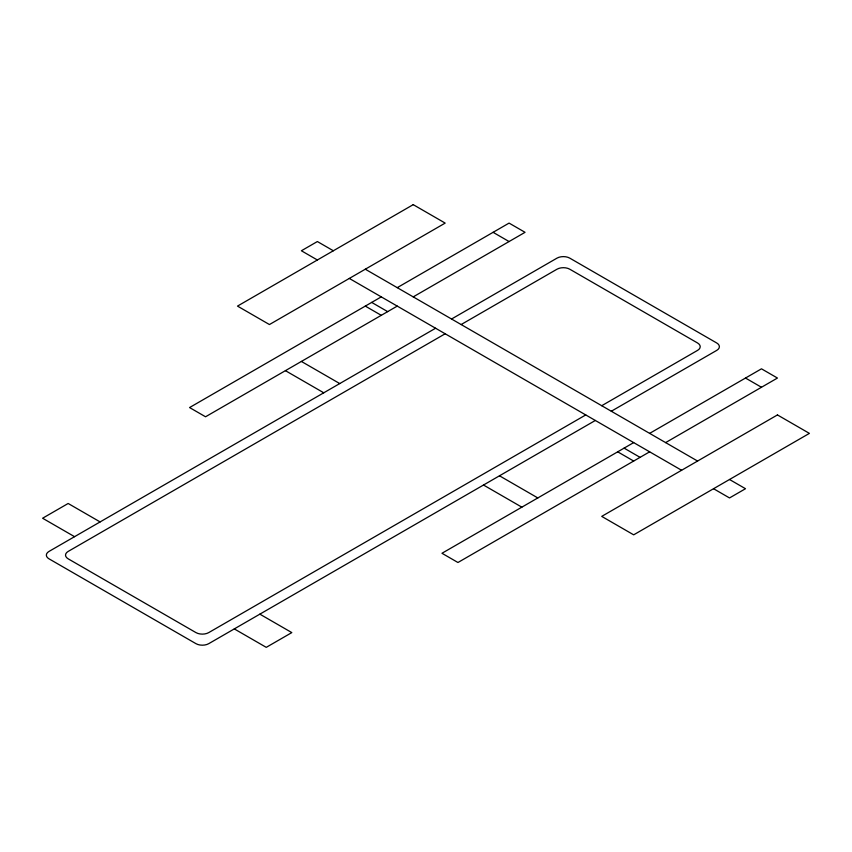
<?xml version="1.0" encoding="UTF-8"?>
<svg xmlns="http://www.w3.org/2000/svg" width="852" height="852" viewBox="0 0 852 852"><rect width="100%" height="100%" fill="white"/><g stroke="black" fill="none" stroke-linecap="round" stroke-linejoin="round"><path stroke-width="1.28" d="M381.27 296.879L189.57 407.554L205.545 416.777L397.245 306.102M397.245 287.656L509.07 223.096L525.045 232.319L413.22 296.879M435.585 328.233L48.99 551.436A9.042 5.218 0 0 0 48.99 558.816L195.96 643.665A9.042 5.218 0 0 0 208.74 643.665L595.335 420.462M451.56 319.01L556.995 258.135A9.042 5.218 0 0 1 569.775 258.135L716.745 342.994A9.042 5.218 0 0 1 716.745 350.374L611.31 411.239M445.17 333.771L68.16 551.436A9.042 5.218 0 0 0 68.16 558.816L195.96 632.599A9.042 5.218 0 0 0 208.74 632.599L585.75 414.935M461.145 324.548L556.995 269.211A9.042 5.218 0 0 1 569.775 269.211L697.575 342.994A9.042 5.218 0 0 1 697.575 350.374L601.725 405.712M633.675 442.603L441.975 553.278L457.95 562.501L649.65 451.826M649.65 433.38L761.475 368.82L777.45 378.043L665.625 442.603M493.095 232.319L509.07 241.542M745.5 378.043L761.475 387.266M333.345 250.765L317.37 241.542L301.395 250.765L317.37 259.988M365.295 269.211L697.575 461.049M729.525 479.495L745.5 488.718L729.525 497.941L713.55 488.718M349.32 278.434L681.6 470.272M371.685 302.407L387.66 311.63M624.09 448.131L640.065 457.354M365.295 306.102L381.27 315.325M617.7 451.826L633.675 461.049M301.395 361.44L339.735 383.57M499.485 475.799L537.825 497.941M285.42 370.663L323.76 392.793M483.51 485.033L521.85 507.164M100.11 521.925L68.16 503.479L42.6 518.229L74.55 536.675M259.86 614.154L291.81 632.599L266.25 647.35L234.3 628.904M413.22 204.65L237.495 306.102L269.445 324.548L445.17 223.096L413.22 204.65M777.45 414.935L601.725 516.387L633.675 534.832L809.4 433.38L777.45 414.935"/></g></svg>
